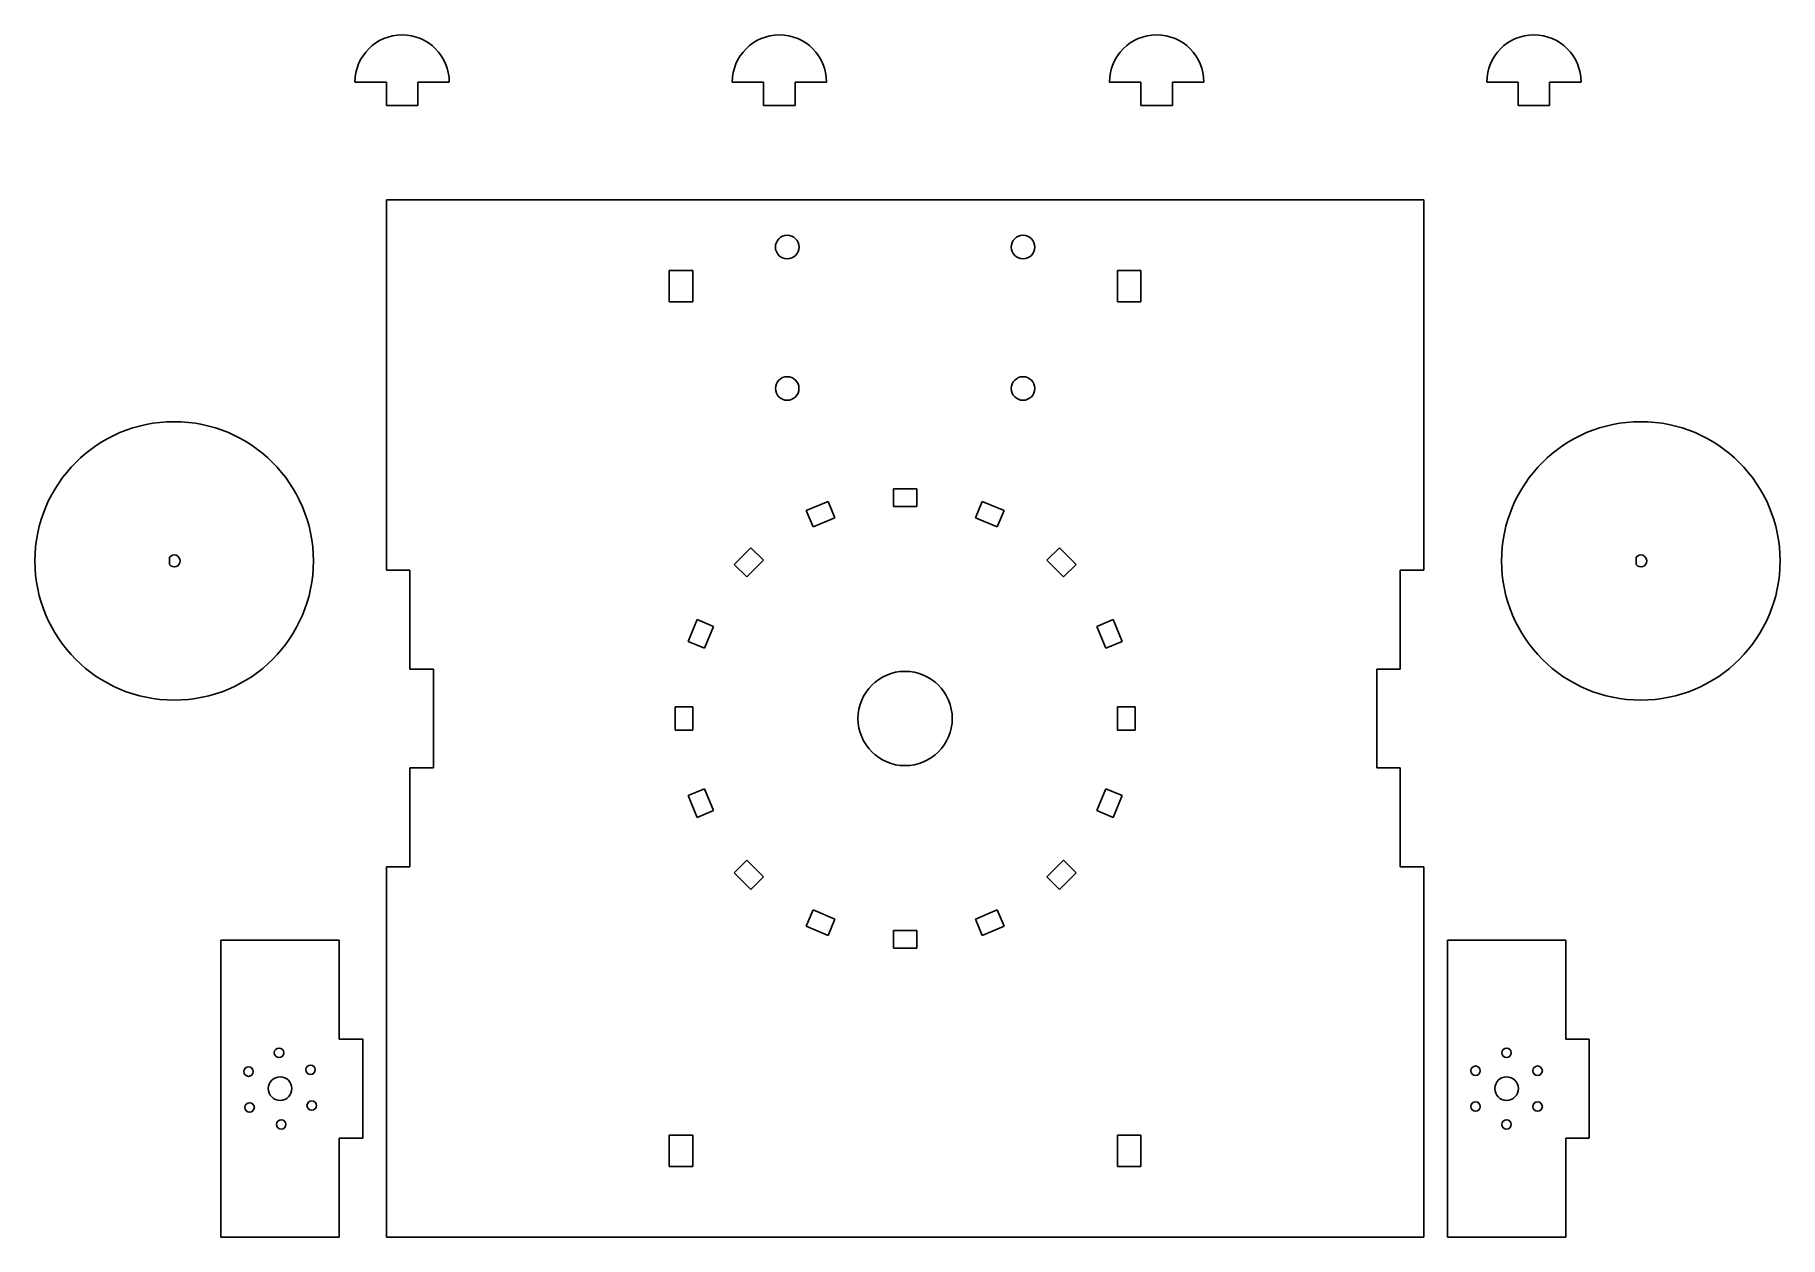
# Model space of a CAD drawing. Header units: millimetres. Extents: x 20 to 490, y 110 to 434.
import ezdxf

# ---------------------------------------------------------------- set-up
doc = ezdxf.new("R2010")
doc.units = ezdxf.units.MM

msp = doc.modelspace()

# ---------------------------------------------------------------- linework, layer by layer
at = {"color": 7, "linetype": 'Continuous', "lineweight": 25}
for p, q in [((115.06, 421.06), (106.6, 421.06)), ((115.06, 414.71), (115.06, 421.06)), ((123.53, 414.71), (123.53, 421.06)), ((132, 421.06), (123.53, 421.06)), ((216.66, 421.06), (208.2, 421.06)), ((216.66, 414.71), (216.66, 421.06)), ((225.13, 414.71), (225.13, 421.06)), ((233.6, 421.06), (225.13, 421.06)), ((318.26, 421.06), (309.8, 421.06)), ((318.26, 414.71), (318.26, 421.06)), ((326.73, 414.71), (326.73, 421.06)), ((335.2, 421.06), (326.73, 421.06)), ((419.86, 421.06), (411.4, 421.06)), ((419.86, 414.71), (419.86, 421.06)), ((428.33, 414.71), (428.33, 421.06)), ((436.8, 421.06), (428.33, 421.06)), ((123.53, 414.71), (115.06, 414.71)), ((225.13, 414.71), (216.66, 414.71)), ((326.73, 414.71), (318.26, 414.71)), ((428.33, 414.71), (419.86, 414.71)), ((115.06, 389.31), (115.06, 289.61)), ((394.46, 389.31), (115.06, 389.31)), ((394.46, 289.61), (394.46, 389.31)), ((191.26, 370.26), (191.26, 361.88)), ((197.61, 370.26), (191.26, 370.26)), ((197.61, 361.88), (197.61, 370.26)), ((311.91, 370.26), (311.91, 361.88)), ((318.26, 370.26), (311.91, 370.26)), ((318.26, 361.88), (318.26, 370.26)), ((191.26, 361.88), (197.61, 361.88)), ((311.91, 361.88), (318.26, 361.88)), ((257.94, 311.52), (251.59, 311.52)), ((251.59, 311.52), (251.59, 306.76)), ((257.94, 306.76), (257.94, 311.52)), ((234, 308.03), (228.14, 305.6)), ((228.14, 305.6), (229.96, 301.2)), ((235.83, 303.63), (234, 308.03)), ((251.59, 306.76), (257.94, 306.76)), ((275.52, 308.03), (273.7, 303.63)), ((281.39, 305.6), (275.52, 308.03)), ((279.57, 301.2), (281.39, 305.6)), ((229.96, 301.2), (235.83, 303.63)), ((273.7, 303.63), (279.57, 301.2)), ((56.64, 293.03), (56.64, 291.09)), ((213.23, 295.63), (208.74, 291.14)), ((212.11, 287.78), (216.6, 292.27)), ((216.6, 292.27), (213.23, 295.63)), ((296.3, 295.63), (292.93, 292.27)), ((292.93, 292.27), (297.42, 287.78)), ((300.79, 291.14), (296.3, 295.63)), ((451.61, 293.03), (451.61, 291.09)), ((115.06, 289.61), (121.41, 289.61)), ((121.41, 262.94), (121.41, 289.61)), ((208.74, 291.14), (212.11, 287.78)), ((297.42, 287.78), (300.79, 291.14)), ((394.46, 289.61), (388.11, 289.61)), ((388.11, 262.94), (388.11, 289.61)), ((198.78, 276.24), (196.35, 270.37)), ((203.18, 274.41), (198.78, 276.24)), ((200.75, 268.55), (203.18, 274.41)), ((310.75, 276.24), (306.35, 274.41)), ((306.35, 274.41), (308.78, 268.55)), ((313.18, 270.37), (310.75, 276.24)), ((196.35, 270.37), (200.75, 268.55)), ((308.78, 268.55), (313.18, 270.37)), ((127.76, 262.94), (121.41, 262.94)), ((127.76, 236.28), (127.76, 262.94)), ((381.76, 262.94), (381.76, 236.28)), ((381.76, 262.94), (388.11, 262.94)), ((197.61, 252.79), (192.85, 252.79)), ((192.85, 252.79), (192.85, 246.44)), ((197.61, 246.44), (197.61, 252.79)), ((316.68, 252.79), (311.91, 252.79)), ((311.91, 252.79), (311.91, 246.44)), ((316.68, 246.44), (316.68, 252.79)), ((192.85, 246.44), (197.61, 246.44)), ((311.91, 246.44), (316.68, 246.44)), ((121.41, 209.61), (121.41, 236.28)), ((127.76, 236.28), (121.41, 236.28)), ((381.76, 236.28), (388.11, 236.28)), ((388.11, 209.61), (388.11, 236.28)), ((200.75, 230.67), (196.35, 228.85)), ((203.18, 224.81), (200.75, 230.67)), ((308.78, 230.67), (306.35, 224.81)), ((313.18, 228.85), (308.78, 230.67)), ((196.35, 228.85), (198.78, 222.98)), ((310.75, 222.98), (313.18, 228.85)), ((198.78, 222.98), (203.18, 224.81)), ((306.35, 224.81), (310.75, 222.98)), ((115.06, 209.61), (115.06, 109.91)), ((115.06, 209.61), (121.41, 209.61)), ((212.11, 211.44), (208.74, 208.08)), ((208.74, 208.08), (213.23, 203.59)), ((216.6, 206.95), (212.11, 211.44)), ((213.23, 203.59), (216.6, 206.95)), ((297.42, 211.44), (292.93, 206.95)), ((292.93, 206.95), (296.3, 203.59)), ((296.3, 203.59), (300.79, 208.08)), ((300.79, 208.08), (297.42, 211.44)), ((394.46, 209.61), (388.11, 209.61)), ((394.46, 109.91), (394.46, 209.61)), ((229.96, 198.03), (228.14, 193.63)), ((235.83, 195.6), (229.96, 198.03)), ((279.57, 198.03), (273.7, 195.6)), ((281.39, 193.63), (279.57, 198.03)), ((228.14, 193.63), (234, 191.2)), ((234, 191.2), (235.83, 195.6)), ((273.7, 195.6), (275.52, 191.2)), ((275.52, 191.2), (281.39, 193.63)), ((70.52, 189.91), (102.36, 189.91)), ((70.52, 109.91), (70.52, 189.91)), ((102.36, 163.24), (102.36, 189.91)), ((251.59, 192.46), (251.59, 187.7)), ((257.94, 192.46), (251.59, 192.46)), ((257.94, 187.7), (257.94, 192.46)), ((400.81, 109.91), (400.81, 189.91)), ((400.81, 189.91), (432.66, 189.91)), ((432.66, 163.24), (432.66, 189.91)), ((251.59, 187.7), (257.94, 187.7)), ((108.71, 163.24), (102.36, 163.24)), ((108.71, 163.24), (108.71, 136.58)), ((439.01, 163.24), (432.66, 163.24)), ((439.01, 163.24), (439.01, 136.58)), ((108.71, 136.58), (102.36, 136.58)), ((102.36, 109.91), (102.36, 136.58)), ((191.26, 137.34), (191.26, 128.96)), ((197.61, 137.34), (191.26, 137.34)), ((197.61, 128.96), (197.61, 137.34)), ((311.91, 137.34), (311.91, 128.96)), ((318.26, 137.34), (311.91, 137.34)), ((318.26, 128.96), (318.26, 137.34)), ((439.01, 136.58), (432.66, 136.58)), ((432.66, 109.91), (432.66, 136.58)), ((191.26, 128.96), (197.61, 128.96)), ((311.91, 128.96), (318.26, 128.96)), ((70.52, 109.91), (102.36, 109.91)), ((115.06, 109.91), (394.46, 109.91)), ((400.81, 109.91), (432.66, 109.91))]:
    msp.add_line(p, q, dxfattribs=at)
for centre, radius in [((223.01, 376.61), 3.18), ((286.51, 376.61), 3.18), ((223.01, 338.51), 3.17), ((286.51, 338.51), 3.17), ((57.91, 292.06), 37.5), ((452.88, 292.06), 37.5), ((254.76, 249.61), 12.7), ((86.15, 159.56), 1.27), ((416.73, 159.56), 1.27), ((77.94, 154.48), 1.27), ((94.65, 154.99), 1.27), ((408.38, 154.74), 1.27), ((425.09, 154.74), 1.27), ((86.44, 149.91), 3.18), ((416.73, 149.91), 3.18), ((78.24, 144.83), 1.27), ((94.95, 145.34), 1.27), ((408.38, 145.08), 1.27), ((425.09, 145.08), 1.27), ((86.74, 140.26), 1.27), ((416.73, 140.26), 1.27)]:
    msp.add_circle(centre, radius, dxfattribs=at)
for centre, radius, start, end in [((119.3, 421.06), 12.7, 0, 180), ((220.9, 421.06), 12.7, 0, 180), ((322.5, 421.06), 12.7, 0, 180), ((424.1, 421.06), 12.7, 0, 180), ((57.91, 292.06), 1.6, 217.472, 142.528), ((452.88, 292.06), 1.6, 217.472, 142.528)]:
    msp.add_arc(centre, radius, start, end, dxfattribs=at)

doc.saveas('drawing.dxf')
